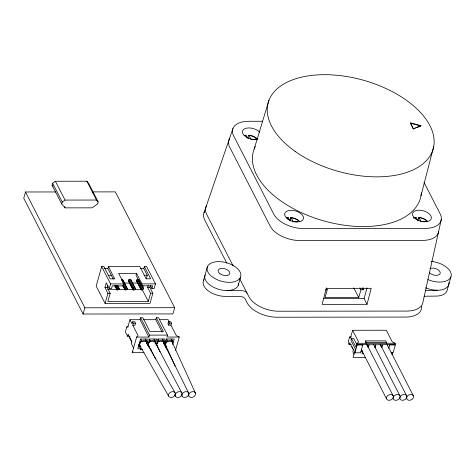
<?xml version="1.0" encoding="UTF-8"?>
<svg xmlns="http://www.w3.org/2000/svg" width="475" height="475" viewBox="0 0 475 475"><rect width="100%" height="100%" fill="white"/><g stroke="black" fill="none" stroke-linecap="round" stroke-linejoin="round"><path stroke-width="0.71" d="M441.293 219.444L422.964 302.106A24.278 13.401 15.7 0 1 406.796 311.072L278.807 311.232A24.278 13.401 15.7 0 1 248.936 296.78L239.738 278.837M420.975 195.789L433.734 146.454M367.032 304.321L371.207 288.325L326.295 288.384L322.121 304.38L367.032 304.321L364.064 298.532L367.056 287.903M55.694 191.947L25.502 191.989L23.75 198.223L83.101 314.028L172.93 313.916L174.681 307.681L115.33 191.876L92.506 191.9M52.066 185.161L52.612 183.213L55.403 181.26L86.842 181.218L88.54 183.166L98.188 201.982L97.636 203.935L92.049 207.836L65.105 207.872L61.708 203.977L52.066 185.161L53.034 186.271M61.708 203.977L62.255 202.029L65.051 200.076L96.49 200.04L98.188 201.982M83.101 314.028L84.853 307.794L25.502 191.989M150.599 285.986L151.917 288.557L154.161 288.557L155.479 283.878L146.573 266.505L144.329 266.511L150.634 278.813L146.146 278.819L139.84 266.517L108.395 266.552L114.701 278.861L110.212 278.867L103.906 266.558L101.662 266.564L96.182 286.051L105.082 303.424L149.999 303.365L152.849 293.229L149.88 287.44L150.444 285.439M113.216 278.973L107.849 268.506L108.395 266.552M105.082 303.424L107.932 293.289L104.963 287.5L106.281 282.821L109.25 288.61L111.494 288.61L112.26 285.879L123.488 285.867L124.034 283.919L118.619 273.351L136.586 273.327L142.001 283.896L141.455 285.843L152.683 285.831L151.917 288.557M148.2 285.439L147.636 287.446L150.599 293.235L148.301 301.417L107.878 301.471L110.176 293.283L107.213 287.494L107.778 285.493M109.25 288.61L110.562 283.931L101.662 266.564M116.696 289.542L116.969 288.568L117.669 288.082L118.792 288.082L119.219 288.568L118.94 289.542L117.123 290.029L114.79 285.819M124.782 289.53L125.056 288.557L125.756 288.07L126.878 288.07L127.3 288.557L127.027 289.53L125.204 290.017L122.871 285.813M128.416 280.838L128.689 279.864L129.384 279.377L130.512 279.371L130.934 279.858L135.387 288.545L135.114 289.518L134.413 290.005L133.291 290.011L132.863 289.524L128.416 280.838L133.291 290.011M136.586 273.327L136.04 275.274L141.455 285.843M132.863 289.524L133.143 288.551L133.837 288.058L134.959 288.058L135.387 288.545M136.497 280.826L136.77 279.852L138.593 279.365L143.468 288.533L143.195 289.512L141.372 289.999L136.497 280.826L141.372 289.999M143.996 352.664L132.222 352.676L136.61 337.084L148.96 337.072L140.054 319.699L129.948 319.711L128.03 326.533L126.742 327.037L125.376 331.906L127.597 336.253L129.8 336.247M146.27 278.807L147.268 275.262L143.782 268.458L144.329 266.511M127.597 336.253L128.149 334.299L131.854 341.537L131.308 343.49L133.618 347.991M140.95 289.512L141.223 288.539L143.046 288.052M132.572 321.818L133.315 323.267L132.768 325.215L135.013 325.209L135.565 323.261L134.823 321.812L132.572 321.818L132.026 323.766L129.948 319.711M142.743 287.28L143.141 285.861M129.829 336.395L129.461 337.695L131.771 342.202M140.054 319.699L140.606 317.751L142.85 317.745L149.898 331.503L163.37 331.485L156.322 317.733L158.567 317.728L167.473 335.101L166.927 337.048L179.277 337.03L175.489 350.497M139.988 346.821A1.211 0.902 -27.1 0 1 139.139 345.848L140.232 341.952A1.211 0.902 -27.1 0 1 141.633 340.979L146.122 340.973A1.211 0.902 -27.1 0 1 146.971 341.947L146.609 343.241M138.973 345.669L140.564 348.769L140.291 349.742L142.536 349.742M146.929 343.894L148.301 339.019L140.553 339.031L137.809 348.775L140.564 348.769M148.96 337.072L149.506 335.124L140.606 317.751M147.885 345.283L149.649 339.019L156.72 339.008L155.349 343.882M147.897 345.842L148.99 341.941A1.211 0.902 -27.1 0 1 150.391 340.967L154.88 340.961A1.211 0.902 -27.1 0 1 155.729 341.935L155.183 343.882M162.082 331.983L155.776 319.681L156.322 317.733M156.305 345.272L158.068 339.008L165.14 339.002L163.774 343.87M156.501 345.177L157.415 341.929A1.211 0.902 -27.1 0 1 158.81 340.955L163.305 340.949A1.211 0.902 -27.1 0 1 164.148 341.923L163.602 343.87M170.947 325.167L171.493 323.214L170.751 321.771L168.506 321.771L167.96 323.718L168.702 325.167L170.947 325.167L176.29 335.588L179.277 337.03M168.702 325.167L169.248 323.22L168.506 321.771M164.73 345.26L166.487 338.996L174.236 338.99L172.668 344.553M172.544 343.211L172.912 341.911A1.211 0.902 -27.1 0 0 172.063 340.937L167.568 340.943A1.211 0.902 -27.1 0 0 166.173 341.923L165.074 345.818A1.211 0.902 -27.1 0 0 165.923 346.792M203.442 280.844L207.385 266.813M244.12 135.577A8.835 4.875 15.7 0 1 245.296 135.262L245.925 135.203L245.783 135.708L245.593 135.333L244.821 135.405M248.609 138.664L247.938 137.358L248.508 135.327L249.351 135.399A9.47 5.225 15.7 0 1 257.592 139.383M249.387 135.761L248.704 135.708L248.847 135.203L249.529 135.256A8.835 4.875 15.7 0 1 257.218 138.973M238.248 285.332L240.546 277.145A17.385 9.595 15.7 0 0 218.654 261.612A17.385 9.595 15.7 0 0 212.699 277.18A17.385 9.595 15.7 0 0 240.546 277.145M288.022 218.12L288.165 217.615L287.535 217.669A8.835 4.875 15.7 0 0 286.354 217.989M290.848 221.077L290.178 219.771L290.748 217.74L291.591 217.811A9.47 5.225 15.7 0 1 293.396 218.197M291.62 218.173L290.938 218.12L291.08 217.609L291.763 217.669A8.835 4.875 15.7 0 1 299.458 221.386M326.218 287.838L327.233 289.809L325.043 297.605L358.726 297.564L360.917 289.768L359.907 287.797M360.917 289.768L363.161 289.768L363.707 287.82M391.02 352.765L393.128 352.765L395.319 344.969L394.951 344.244L395.224 343.271L392.237 341.828L386.3 330.244L352.616 330.285L350.425 338.081L349.867 336.995L349.547 337.125L348.312 341.507L348.407 343.205L349.149 344.654L351.346 344.648M349.149 344.654L349.701 342.707L353.406 349.944L352.86 351.892L354.095 354.303M357.117 345.105L353.744 338.527L351.5 338.532L350.954 340.48L355.401 349.167L353.073 357.449L365.554 357.432M415.393 128.179L413.345 128.974L410.489 122.793L420.957 125.679L420.844 126.065L410.382 123.179M352.616 330.285L358.548 341.869L357.046 343.318L355.947 347.219L351.5 338.532M354.95 352.812L357.141 345.016L362.758 345.01L360.567 352.806L354.95 352.812L354.582 352.088M356.772 344.292L368.873 344.767L368.125 347.421M365.56 340.884L365.287 341.858L366.029 343.306L366.302 342.332L365.56 340.884L385.771 340.86L386.513 342.309L386.24 343.282M368.357 347.421L369.099 344.767L375.606 344.755L374.864 347.409M375.09 347.409L375.838 344.755L382.345 344.749L381.597 347.403L380.113 344.506M413.683 218.037A8.835 4.875 15.7 0 1 415.382 217.508L416.011 217.455L415.868 217.96L415.673 217.586L414.901 217.651A9.47 5.225 15.7 0 0 413.636 217.995M381.829 347.403L382.577 344.749L394.951 344.244M418.695 220.917L418.024 219.61L418.594 217.58L419.437 217.651A9.47 5.225 15.7 0 1 424.11 219.106M419.473 218.013L418.784 217.96L418.926 217.449L419.615 217.502A8.835 4.875 15.7 0 1 427.304 221.225M388.71 348.519L389.708 344.975L389.334 344.25M392.006 354.718L392.57 352.711M450.923 276.883L446.981 290.914A17.385 9.595 15.7 0 1 435.712 296.115L424.068 296.24M254.149 149.073L268.963 100.308M203.995 212.735L232.916 128.553M132.222 352.676L132.911 351.542M136.61 337.084L138.112 335.635L132.768 325.215M413.458 128.583L420.957 125.679M416.753 127.65L420.167 126.332M287.054 217.817L287.826 217.746M425.707 290.391L437.356 290.267M262.734 121.273L248.657 121.285A24.278 13.401 15.7 0 0 233.617 135.791L273.754 214.112A24.278 13.401 15.7 0 0 303.632 228.558L425.125 228.404A24.278 13.401 15.7 0 0 440.165 213.898L423.973 182.311M255.378 139.401L251.002 139.407L248.847 135.203M293.966 221.813L297.617 221.807M422.542 221.653L425.463 221.647M104.001 268.506L107.849 268.506M140.57 268.464L143.782 268.458M108.128 275.31L111.334 275.304M144.062 275.268L147.268 275.262M127.3 288.557L122.847 279.87L122.425 279.383L121.303 279.383L123.209 283.106M124.498 283.082L129.639 283.076M132.584 283.07L137.726 283.064M110.562 283.931L124.034 283.919M142.001 283.896L155.479 283.878M104.963 287.5L107.213 287.494M147.636 287.446L149.88 287.44M107.599 289.447L117.153 289.435M118.625 289.435L125.24 289.423M126.706 289.423L133.327 289.418M134.793 289.412L141.407 289.406M325.547 289.815L327.233 289.809M107.932 293.289L110.176 293.283M150.599 293.235L152.849 293.229M323.57 298.585L364.064 298.532M84.853 307.794L174.681 307.681M143.717 319.693L155.776 319.681M159.463 319.675L168.126 319.663L169.314 321.979M133.315 323.267L135.565 323.261M169.248 323.22L171.493 323.214M126.742 327.037L128.214 327.032M149.506 335.124L167.473 335.101M349.867 336.995L351.334 336.995M366.302 342.332L386.513 342.309M357.046 343.318L395.224 343.271M389.708 344.975L395.319 344.969M150.171 349.731L151.293 349.731M166.79 349.713L167.912 349.713M361.059 351.595L362.52 351.589L361.974 353.543L363.654 353.537M226.979 290.528L242.416 290.658L244.512 291.116A4.993 2.755 15.7 0 1 247.083 293.17M246.923 137.275L247.938 137.358M417.008 219.527L418.024 219.61M288.652 219.646L290.178 219.771M175.21 393.092A3.64 2.702 -27.1 0 0 169.379 393.098A3.64 2.702 -27.1 0 0 171.065 397.48A3.64 2.702 -27.1 0 0 175.21 393.092L146.437 342.433A3.64 2.702 -27.1 0 0 141.307 341.834A3.64 2.702 -27.1 0 0 140.713 346.429M139.781 345.361L168.554 396.025M155.141 342.422L181.949 393.086A3.64 2.702 -27.1 0 1 177.798 397.474A3.64 2.702 -27.1 0 1 176.112 393.092A3.64 2.702 -27.1 0 1 181.949 393.086M148.485 345.349L153.983 355.745M154.672 357.046L155.705 358.993M174.604 394.719L175.293 396.013M410.709 123.827L413.345 128.974M418.926 217.449L421.082 221.653M418.594 217.58L418.784 217.96M416.011 217.455L417.549 220.459M362.152 287.791L363.161 289.768M387.457 345.242L413.422 395.907A3.64 2.702 -27.1 0 1 409.272 400.294A3.64 2.702 -27.1 0 1 407.586 395.912A3.64 2.702 -27.1 0 1 413.422 395.907M353.715 287.797L358.726 297.564M380.718 345.248L406.683 395.912A3.64 2.702 -27.1 0 1 402.533 400.306A3.64 2.702 -27.1 0 1 400.853 395.924A3.64 2.702 -27.1 0 1 406.683 395.912M399.95 395.924A3.64 2.702 -27.1 0 0 394.113 395.93A3.64 2.702 -27.1 0 0 395.8 400.312A3.64 2.702 -27.1 0 0 399.95 395.924L373.979 345.26A3.64 2.702 -27.1 0 0 373.617 344.654M367.246 345.266L393.211 395.93A3.64 2.702 -27.1 0 1 389.061 400.318A3.64 2.702 -27.1 0 1 387.374 395.942A3.64 2.702 -27.1 0 1 393.211 395.93M366.89 345.004L367.876 346.934M362.383 344.286L362.758 345.01M361.778 350.146L362.271 351.108M361.261 349.511L386.555 398.863M291.08 217.609L293.235 221.813M248.508 135.327L248.704 135.708M290.748 217.74L290.938 218.12M245.925 135.203L247.463 138.207M288.165 217.615L289.702 220.62M351.904 346.744L353.554 349.962M233.053 265.792L206.655 214.284A24.278 13.401 15.7 0 1 206.779 205.467M226.824 263.15L204.695 219.978A24.278 13.401 15.7 0 1 204.82 211.161M171.588 339.34L172.912 341.911M171.071 339.008L172.063 340.937M141.882 285.433L143.468 288.533M137.471 279.365L141.924 288.052M86.842 181.218L96.49 200.04M142.144 289.406L148.301 301.417M136.77 279.852L141.223 288.539M166.583 339.013L167.568 340.943M165.514 340.634L166.173 341.923M162.83 339.352L164.148 341.923M162.313 339.019L163.305 340.949M165.549 346.875L166.185 348.116M130.512 279.371L134.959 288.058M129.384 279.377L133.837 288.058M128.689 279.864L133.143 288.551M157.819 339.025L158.81 340.955M154.743 340.005L155.729 341.935M153.894 339.031L154.88 340.961M122.425 279.383L126.878 288.07M123.844 284.347L125.756 288.07M123.15 284.834L125.056 288.557M122.978 285.677L125.204 290.017M149.399 339.037L150.391 340.967M145.653 339.37L146.971 341.947M117.628 285.463L119.219 288.568M145.136 339.043L146.122 340.973M117.521 285.6L118.792 288.082M116.399 285.6L117.669 288.082M115.383 285.469L116.969 288.568M114.897 285.689L117.123 290.029M140.642 339.049L141.633 340.979M55.403 181.26L65.051 200.076M138.48 344.565L139.139 345.848M52.612 183.213L62.255 202.029M64.44 206.572L65.105 207.872M188.688 393.074A3.64 2.702 -27.1 0 0 182.851 393.086A3.64 2.702 -27.1 0 0 184.537 397.468A3.64 2.702 -27.1 0 0 188.688 393.074L163.56 342.41A3.64 2.702 -27.1 0 0 158.436 341.81A3.64 2.702 -27.1 0 0 157.837 346.412M156.904 345.343L160.17 351.922M181.379 394.689L182.032 396.008M172.318 342.398L195.421 393.068A3.64 2.702 -27.1 0 1 191.277 397.456A3.64 2.702 -27.1 0 1 189.59 393.074A3.64 2.702 -27.1 0 1 195.421 393.068M165.662 345.331L175.091 365.999M188.159 394.666L188.765 396.002M166.594 346.4A3.64 2.702 -27.1 0 1 167.592 341.549A3.64 2.702 -27.1 0 1 172.461 343.104M149.417 346.418A3.64 2.702 -27.1 0 1 150.415 341.567A3.64 2.702 -27.1 0 1 155.277 343.128M421.325 192.927A86.741 47.874 15.7 0 1 363.399 226.569L354.867 226.296A86.741 47.874 15.7 0 1 255.324 146.437M148.746 346.809A1.211 0.902 -27.1 0 1 148.224 346.685M204.03 279.716A17.385 9.595 15.7 0 0 207.949 290.611A17.385 9.595 15.7 0 0 225.334 296.376L240.772 296.507L242.838 296.97A4.857 2.678 15.7 0 1 245.207 299.018L247.131 302.783A24.278 13.401 15.7 0 0 277.008 317.229L405.46 317.068A24.278 13.401 15.7 0 0 421.657 306.31M238.598 283.474A17.385 9.595 15.7 0 1 219.872 289.613A17.385 9.595 15.7 0 1 205.087 275.001M229.508 138.872A24.278 13.401 15.7 0 0 229.704 147.185L270.156 226.106A24.278 13.401 15.7 0 0 300.028 240.552L422.465 240.403A24.278 13.401 15.7 0 0 438.633 231.438M257.04 139.312A9.708 5.362 15.7 0 1 243.942 135.232A9.708 5.362 15.7 0 1 246.656 128.131A9.708 5.362 15.7 0 1 259.76 132.21M448.946 282.566A17.385 9.595 15.7 0 1 425.576 287.767M429.928 268.583A6.068 3.349 15.7 0 1 438.651 270.18A6.068 3.349 15.7 0 1 438.009 275.114A6.068 3.349 15.7 0 1 429.4 272.662M431.175 261.44A17.385 9.595 15.7 0 1 451.191 275.933A17.385 9.595 15.7 0 1 427.88 279.585M255.609 138.213A8.835 4.875 15.7 0 1 257.076 139.478M293.989 218.369A9.47 5.225 15.7 0 1 298.252 220.43M298.828 220.869A9.47 5.225 15.7 0 1 299.826 221.795M426.229 220.869A8.835 4.875 15.7 0 1 427.162 221.73M424.638 219.373A9.47 5.225 15.7 0 1 427.672 221.635M366.878 344.66A3.64 2.702 -27.1 0 1 367.383 345.972M380.356 344.648A3.64 2.702 -27.1 0 1 380.855 345.954M387.089 344.636A3.64 2.702 -27.1 0 1 387.594 345.948M295.147 151.394A85.672 47.286 15.7 0 0 432.41 151.222A85.672 47.286 15.7 0 0 324.508 74.682A85.672 47.286 15.7 0 0 295.147 151.394M220.032 273.796A6.068 3.349 15.7 0 0 229.757 273.784A6.068 3.349 15.7 0 0 222.11 268.363A6.068 3.349 15.7 0 0 220.032 273.796M415.637 218.874A9.708 5.362 15.7 0 0 431.199 218.856A9.708 5.362 15.7 0 0 418.968 210.182A9.708 5.362 15.7 0 0 415.637 218.874M287.791 219.034A9.708 5.362 15.7 0 0 303.347 219.017A9.708 5.362 15.7 0 0 291.116 210.342A9.708 5.362 15.7 0 0 287.791 219.034"/></g></svg>
